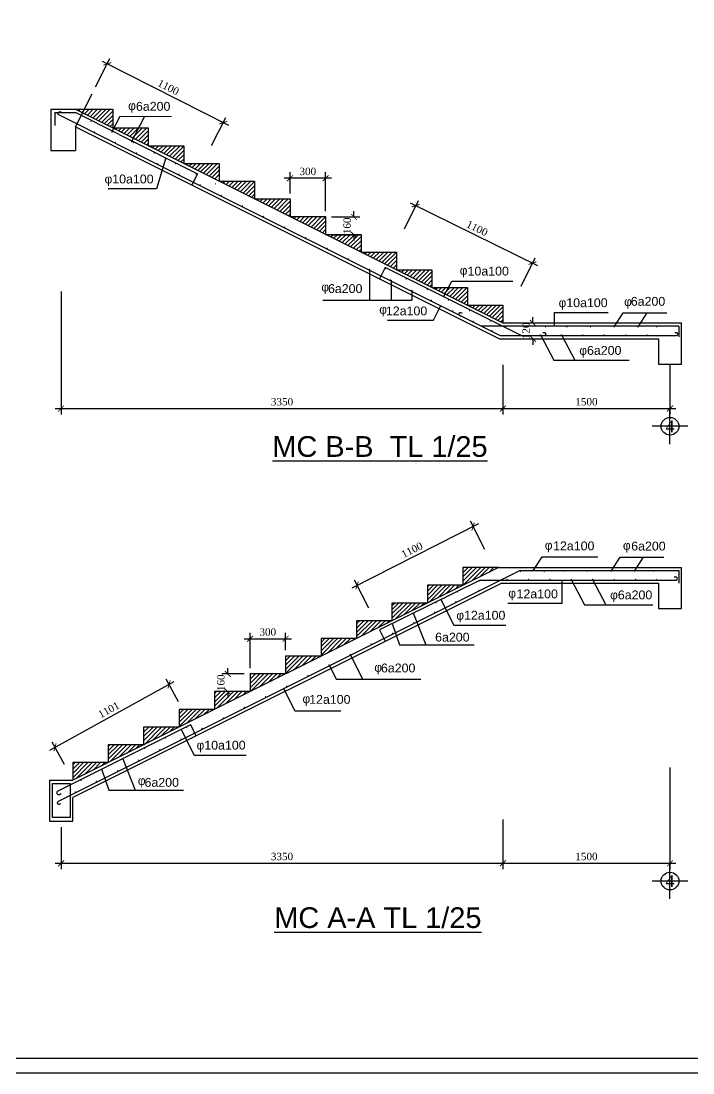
# Model space of a CAD drawing. Extents: x 394 to 4072, y -2056 to 755.
# Drawn here: x 3558.2 to 3785.5, y 160.5 to 516.5 of the extents above; entities that cross this region are included whole.
import ezdxf
from ezdxf.enums import TextEntityAlignment as Align

# ---------------------------------------------------------------- set-up
doc = ezdxf.new("R2010")
doc.units = 0
doc.header["$MEASUREMENT"] = 0
doc.layers.get('0').update_dxf_attribs({"linetype": 'CONTINUOUS'})
doc.layers.get('DEFPOINTS').update_dxf_attribs({"linetype": 'CONTINUOUS'})
for name, color, linetype in [('BAODAM', 3, 'CONTINUOUS'), ('cot', 8, 'CONTINUOUS'), ('DAI', 3, 'CONTINUOUS'), ('DIM', 1, 'CONTINUOUS'), ('HATCH', 5, 'CONTINUOUS'), ('MOTAAR', 1, 'CONTINUOUS'), ('TEXT', 7, 'CONTINUOUS'), ('THEP', 6, 'CONTINUOUS'), ('TUONG', 7, 'CONTINUOUS')]:
    doc.layers.add(name, color=color, linetype=linetype)
doc.styles.add('T2', font='')
doc.styles.add('VNI-TIMES', font='')
doc.styles.get('T2').set_extended_font_data('VNI-Times')
doc.styles.get('VNI-TIMES').set_extended_font_data('VNI-Times')
doc.dimstyles.new('TL20', dxfattribs={"dimtxt": 2.5, "dimasz": 2, "dimexe": 2, "dimexo": 2, "dimgap": 1, "dimtad": 1, "dimdec": 0, "dimlfac": 20, "dimzin": 0, "dimdsep": 46, "dimtxsty": 'T2', "dimblk": 'ARCHTICK', "dimcen": 2.5, "dimdle": 2, "dimclrd": 1, "dimclre": 1, "dimclrt": 2, "dimadec": 0, "dimazin": 0, "dimtfac": 1, "dimtdec": 0, "dimtix": 1, "dimtofl": 0, "dimtmove": 0, "dimatfit": 0, "dimldrblk": 'ARCHTICK', "dimfxl": 1, "dimtolj": 1, "dimtzin": 0, "dimlwd": -1, "dimlwe": -1, "dimarcsym": 0})
doc.dimstyles.new('TL25', dxfattribs={"dimtxt": 2.5, "dimasz": 2, "dimexe": 2, "dimexo": 2, "dimgap": 1, "dimtad": 1, "dimdec": 0, "dimlfac": 25, "dimzin": 0, "dimdsep": 46, "dimtxsty": 'T2', "dimblk": 'ARCHTICK', "dimcen": 2.5, "dimdle": 2, "dimclrd": 1, "dimclre": 1, "dimclrt": 2, "dimadec": 0, "dimazin": 0, "dimtfac": 1, "dimtdec": 0, "dimtix": 1, "dimtofl": 0, "dimtmove": 0, "dimatfit": 0, "dimldrblk": 'ARCHTICK', "dimfxl": 1, "dimtolj": 1, "dimtzin": 0, "dimlwd": -1, "dimlwe": -1, "dimarcsym": 0})
pattern_1 = [(45, (2642.0358, 169.6025), (-0.7184205, 0.7184205), [])]

# ---------------------------------------------------------------- blocks, each defined once
blk = doc.blocks.new('_ARCHTICK')
at = {"color": 0, "linetype": 'ByBlock', "const_width": 0.15}
blk.add_lwpolyline([(-0.5, -0.5), (0.5, 0.5)], dxfattribs=at)
blk = doc.blocks.new('*D118')
at = {"layer": 'DEFPOINTS', "color": 0, "transparency": 16777216}
for p in [(3721.24, 414.33), (3731.38, 414.33), (3720.1, 408.98)]:
    blk.add_point(p, dxfattribs=at)
at = {"layer": 'TUONG', "color": 1, "transparency": 16777216}
for p, q in [((3723.24, 414.33), (3733.38, 414.33)), ((3731.38, 414.33), (3731.38, 416.33)), ((3722.1, 408.98), (3733.38, 408.98)), ((3731.38, 408.98), (3731.38, 406.98))]:
    blk.add_line(p, q, dxfattribs=at)
at = {"layer": 'TUONG', "color": 1, "transparency": 16777216, "xscale": 2, "yscale": 2, "zscale": 2}
for p, rotation in [((3731.38, 414.33), 270), ((3731.38, 408.98), 90)]:
    blk.add_blockref('_ARCHTICK', p, dxfattribs=dict(at, rotation=rotation))
at = {"layer": 'TUONG', "color": 2, "transparency": 16777216, "insert": (3729.1, 411.66), "char_height": 2.5, "attachment_point": 5, "rotation": 90, "style": 'T2'}
blk.add_mtext('\\A1;120', dxfattribs=at)
blk = doc.blocks.new('*D119')
at = {"layer": 'DEFPOINTS', "color": 0, "transparency": 16777216}
for p in [(3649.24, 463.32), (3649.24, 456.2), (3661.24, 450.2)]:
    blk.add_point(p, dxfattribs=at)
at = {"layer": 'TUONG', "color": 1, "transparency": 16777216}
for p, q in [((3663.24, 463.32), (3647.24, 463.32)), ((3649.24, 458.2), (3649.24, 465.32)), ((3661.24, 452.2), (3661.24, 465.32))]:
    blk.add_line(p, q, dxfattribs=at)
at = {"layer": 'TUONG', "color": 1, "transparency": 16777216, "xscale": 2, "yscale": 2, "zscale": 2, "rotation": 180}
blk.add_blockref('_ARCHTICK', (3649.24, 463.32), dxfattribs=at)
at = {"layer": 'TUONG', "color": 1, "transparency": 16777216, "xscale": 2, "yscale": 2, "zscale": 2}
blk.add_blockref('_ARCHTICK', (3661.24, 463.32), dxfattribs=at)
at = {"layer": 'TUONG', "color": 2, "transparency": 16777216, "insert": (3655.24, 465.6), "char_height": 2.5, "attachment_point": 5, "style": 'T2'}
blk.add_mtext('\\A1;300', dxfattribs=at)
blk = doc.blocks.new('*D120')
at = {"layer": 'DEFPOINTS', "color": 0, "transparency": 16777216}
for p in [(3661.24, 450.2), (3670.85, 450.2), (3661.24, 444.2)]:
    blk.add_point(p, dxfattribs=at)
at = {"layer": 'TUONG', "color": 1, "transparency": 16777216}
for p, q in [((3670.85, 450.2), (3670.85, 452.2)), ((3663.24, 450.2), (3672.85, 450.2)), ((3663.24, 444.2), (3672.85, 444.2)), ((3670.85, 444.2), (3670.85, 442.2))]:
    blk.add_line(p, q, dxfattribs=at)
at = {"layer": 'TUONG', "color": 1, "transparency": 16777216, "xscale": 2, "yscale": 2, "zscale": 2}
for p, rotation in [((3670.85, 450.2), 270), ((3670.85, 444.2), 90)]:
    blk.add_blockref('_ARCHTICK', p, dxfattribs=dict(at, rotation=rotation))
at = {"layer": 'TUONG', "color": 2, "transparency": 16777216, "insert": (3668.56, 447.2), "char_height": 2.5, "attachment_point": 5, "rotation": 90, "style": 'T2'}
blk.add_mtext('\\A1;160', dxfattribs=at)
blk = doc.blocks.new('*D121')
at = {"layer": 'DEFPOINTS', "color": 0, "transparency": 16777216}
for p in [(3628.14, 295.55), (3635.7, 295.55), (3635.7, 289.55)]:
    blk.add_point(p, dxfattribs=at)
at = {"layer": 'TUONG', "color": 1, "transparency": 16777216}
for p, q in [((3633.7, 295.55), (3626.14, 295.55)), ((3628.14, 295.55), (3628.14, 297.55)), ((3633.7, 289.55), (3626.14, 289.55)), ((3628.14, 289.55), (3628.14, 287.55))]:
    blk.add_line(p, q, dxfattribs=at)
at = {"layer": 'TUONG', "color": 1, "transparency": 16777216, "xscale": 2, "yscale": 2, "zscale": 2}
for p, rotation in [((3628.14, 295.55), 270), ((3628.14, 289.55), 90)]:
    blk.add_blockref('_ARCHTICK', p, dxfattribs=dict(at, rotation=rotation))
at = {"layer": 'TUONG', "color": 2, "transparency": 16777216, "insert": (3625.85, 292.55), "char_height": 2.5, "attachment_point": 5, "rotation": 90, "style": 'T2'}
blk.add_mtext('\\A1;160', dxfattribs=at)
blk = doc.blocks.new('*D122')
at = {"layer": 'DEFPOINTS', "color": 0, "transparency": 16777216}
for p in [(3647.7, 307.45), (3647.7, 301.55), (3635.7, 295.55)]:
    blk.add_point(p, dxfattribs=at)
at = {"layer": 'TUONG', "color": 1, "transparency": 16777216}
for p, q in [((3633.7, 307.45), (3649.7, 307.45)), ((3635.7, 297.55), (3635.7, 309.45)), ((3647.7, 303.55), (3647.7, 309.45))]:
    blk.add_line(p, q, dxfattribs=at)
at = {"layer": 'TUONG', "color": 1, "transparency": 16777216, "xscale": 2, "yscale": 2, "zscale": 2, "rotation": 180}
blk.add_blockref('_ARCHTICK', (3635.7, 307.45), dxfattribs=at)
at = {"layer": 'TUONG', "color": 1, "transparency": 16777216, "xscale": 2, "yscale": 2, "zscale": 2}
blk.add_blockref('_ARCHTICK', (3647.7, 307.45), dxfattribs=at)
at = {"layer": 'TUONG', "color": 2, "transparency": 16777216, "insert": (3641.7, 309.73), "char_height": 2.5, "attachment_point": 5, "style": 'T2'}
blk.add_mtext('\\A1;300', dxfattribs=at)
blk = doc.blocks.new('*D123')
at = {"layer": 'DEFPOINTS', "color": 0, "transparency": 16777216}
for p in [(3777.77, 265.83), (3721.24, 246.73), (3777.77, 231.45)]:
    blk.add_point(p, dxfattribs=at)
at = {"layer": 'TUONG', "color": 1, "transparency": 16777216}
for p, q in [((3777.77, 263.83), (3777.77, 229.45)), ((3721.24, 244.73), (3721.24, 229.45)), ((3719.24, 231.45), (3779.77, 231.45))]:
    blk.add_line(p, q, dxfattribs=at)
at = {"layer": 'TUONG', "color": 1, "transparency": 16777216, "xscale": 2, "yscale": 2, "zscale": 2, "rotation": 180}
blk.add_blockref('_ARCHTICK', (3721.24, 231.45), dxfattribs=at)
at = {"layer": 'TUONG', "color": 1, "transparency": 16777216, "xscale": 2, "yscale": 2, "zscale": 2}
blk.add_blockref('_ARCHTICK', (3777.77, 231.45), dxfattribs=at)
at = {"layer": 'TUONG', "color": 2, "transparency": 16777216, "insert": (3749.5, 233.75), "char_height": 2.5, "attachment_point": 5, "style": 'T2'}
blk.add_mtext('\\A1;1500', dxfattribs=at)
blk = doc.blocks.new('*D124')
at = {"layer": 'DEFPOINTS', "color": 0, "transparency": 16777216}
for p in [(3571.77, 245.69), (3721.24, 248.23), (3721.24, 231.45)]:
    blk.add_point(p, dxfattribs=at)
at = {"layer": 'TUONG', "color": 1, "transparency": 16777216}
for p, q in [((3721.24, 246.23), (3721.24, 229.45)), ((3571.77, 243.69), (3571.77, 229.45)), ((3569.77, 231.45), (3723.24, 231.45))]:
    blk.add_line(p, q, dxfattribs=at)
at = {"layer": 'TUONG', "color": 1, "transparency": 16777216, "xscale": 2, "yscale": 2, "zscale": 2, "rotation": 180}
blk.add_blockref('_ARCHTICK', (3571.77, 231.45), dxfattribs=at)
at = {"layer": 'TUONG', "color": 1, "transparency": 16777216, "xscale": 2, "yscale": 2, "zscale": 2}
blk.add_blockref('_ARCHTICK', (3721.24, 231.45), dxfattribs=at)
at = {"layer": 'TUONG', "color": 2, "transparency": 16777216, "insert": (3646.5, 233.75), "char_height": 2.5, "attachment_point": 5, "style": 'T2'}
blk.add_mtext('\\A1;3350', dxfattribs=at)
blk = doc.blocks.new('*D136')
at = {"layer": 'DEFPOINTS', "color": 0, "transparency": 16777216}
for p in [(3571.77, 427.01), (3721.24, 402.14), (3721.24, 385.36)]:
    blk.add_point(p, dxfattribs=at)
at = {"layer": 'TUONG', "color": 1, "transparency": 16777216}
for p, q in [((3571.77, 425.01), (3571.77, 383.36)), ((3721.24, 400.14), (3721.24, 383.36)), ((3569.77, 385.36), (3723.24, 385.36))]:
    blk.add_line(p, q, dxfattribs=at)
at = {"layer": 'TUONG', "color": 1, "transparency": 16777216, "xscale": 2, "yscale": 2, "zscale": 2, "rotation": 180}
blk.add_blockref('_ARCHTICK', (3571.77, 385.36), dxfattribs=at)
at = {"layer": 'TUONG', "color": 1, "transparency": 16777216, "xscale": 2, "yscale": 2, "zscale": 2}
blk.add_blockref('_ARCHTICK', (3721.24, 385.36), dxfattribs=at)
at = {"layer": 'TUONG', "color": 2, "transparency": 16777216, "insert": (3646.5, 387.66), "char_height": 2.5, "attachment_point": 5, "style": 'T2'}
blk.add_mtext('\\A1;3350', dxfattribs=at)
blk = doc.blocks.new('*D137')
at = {"layer": 'DEFPOINTS', "color": 0, "transparency": 16777216}
for p in [(3721.24, 400.64), (3777.77, 402.17), (3777.77, 385.36)]:
    blk.add_point(p, dxfattribs=at)
at = {"layer": 'TUONG', "color": 1, "transparency": 16777216}
for p, q in [((3777.77, 400.17), (3777.77, 383.36)), ((3721.24, 398.64), (3721.24, 383.36)), ((3719.24, 385.36), (3779.77, 385.36))]:
    blk.add_line(p, q, dxfattribs=at)
at = {"layer": 'TUONG', "color": 1, "transparency": 16777216, "xscale": 2, "yscale": 2, "zscale": 2, "rotation": 180}
blk.add_blockref('_ARCHTICK', (3721.24, 385.36), dxfattribs=at)
at = {"layer": 'TUONG', "color": 1, "transparency": 16777216, "xscale": 2, "yscale": 2, "zscale": 2}
blk.add_blockref('_ARCHTICK', (3777.77, 385.36), dxfattribs=at)
at = {"layer": 'TUONG', "color": 2, "transparency": 16777216, "insert": (3749.5, 387.66), "char_height": 2.5, "attachment_point": 5, "style": 'T2'}
blk.add_mtext('\\A1;1500', dxfattribs=at)
blk = doc.blocks.new('*D173')
at = {"layer": 'DEFPOINTS', "color": 0, "transparency": 16777216}
for p in [(3582.56, 492.47), (3626.64, 482.13), (3621.8, 472.58)]:
    blk.add_point(p, dxfattribs=at)
at = {"layer": 'TUONG', "color": 1, "transparency": 16777216}
for p, q in [((3583.46, 494.26), (3588.3, 503.81)), ((3585.61, 502.93), (3628.43, 481.22)), ((3622.7, 474.36), (3627.55, 483.91))]:
    blk.add_line(p, q, dxfattribs=at)
at = {"layer": 'TUONG', "color": 1, "transparency": 16777216, "xscale": 2, "yscale": 2, "zscale": 2}
for p, rotation in [((3587.4, 502.02), 153.1159160883636), ((3626.64, 482.13), 333.1159160883636)]:
    blk.add_blockref('_ARCHTICK', p, dxfattribs=dict(at, rotation=rotation))
at = {"layer": 'TUONG', "color": 2, "transparency": 16777216, "insert": (3608.05, 494.11), "char_height": 2.5, "attachment_point": 5, "rotation": 333.1159, "style": 'T2'}
blk.add_mtext('\\A1;1100', dxfattribs=at)
blk = doc.blocks.new('*D174')
at = {"layer": 'DEFPOINTS', "color": 0, "transparency": 16777216}
for p in [(3691.76, 454.04), (3687.02, 444.43), (3726.49, 424.98)]:
    blk.add_point(p, dxfattribs=at)
at = {"layer": 'TUONG', "color": 1, "transparency": 16777216}
for p, q in [((3687.91, 446.23), (3692.64, 455.83)), ((3733.02, 433.7), (3689.97, 454.92)), ((3727.37, 426.77), (3732.11, 436.38))]:
    blk.add_line(p, q, dxfattribs=at)
at = {"layer": 'TUONG', "color": 1, "transparency": 16777216, "xscale": 2, "yscale": 2, "zscale": 2}
for p, rotation in [((3691.76, 454.04), 153.7539815574816), ((3731.22, 434.58), 333.7539815574816)]:
    blk.add_blockref('_ARCHTICK', p, dxfattribs=dict(at, rotation=rotation))
at = {"layer": 'TUONG', "color": 2, "transparency": 16777216, "insert": (3712.5, 446.35), "char_height": 2.5, "attachment_point": 5, "rotation": 333.754, "style": 'T2'}
blk.add_mtext('\\A1;1100', dxfattribs=at)
blk = doc.blocks.new('*D175')
at = {"layer": 'DEFPOINTS', "color": 0, "transparency": 16777216}
for p in [(3608.29, 292), (3612.49, 284.38), (3573.91, 263.13)]:
    blk.add_point(p, dxfattribs=at)
at = {"layer": 'TUONG', "color": 1, "transparency": 16777216}
for p, q in [((3567.96, 269.78), (3610.04, 292.96)), ((3611.52, 286.13), (3607.33, 293.75)), ((3572.94, 264.88), (3568.75, 272.5))]:
    blk.add_line(p, q, dxfattribs=at)
at = {"layer": 'TUONG', "color": 1, "transparency": 16777216, "xscale": 2, "yscale": 2, "zscale": 2}
for p, rotation in [((3608.29, 292), 28.84858064501836), ((3569.71, 270.75), 208.8485806450183)]:
    blk.add_blockref('_ARCHTICK', p, dxfattribs=dict(at, rotation=rotation))
at = {"layer": 'TUONG', "color": 2, "transparency": 16777216, "insert": (3587.9, 283.37), "char_height": 2.5, "attachment_point": 5, "rotation": 28.8486, "style": 'T2'}
blk.add_mtext('\\A1;1101', dxfattribs=at)
blk = doc.blocks.new('*D176')
at = {"layer": 'DEFPOINTS', "color": 0, "transparency": 16777216}
for p in [(3715.99, 335.88), (3671.9, 325.53), (3676.75, 315.98)]:
    blk.add_point(p, dxfattribs=at)
at = {"layer": 'TUONG', "color": 1, "transparency": 16777216}
for p, q in [((3712.93, 346.33), (3670.12, 324.63)), ((3715.09, 337.66), (3710.24, 347.21)), ((3675.84, 317.76), (3671, 327.32))]:
    blk.add_line(p, q, dxfattribs=at)
at = {"layer": 'TUONG', "color": 1, "transparency": 16777216, "xscale": 2, "yscale": 2, "zscale": 2}
for p, rotation in [((3711.15, 345.43), 26.88408391163519), ((3671.9, 325.53), 206.8840839116351)]:
    blk.add_blockref('_ARCHTICK', p, dxfattribs=dict(at, rotation=rotation))
at = {"layer": 'TUONG', "color": 2, "transparency": 16777216, "insert": (3690.49, 337.51), "char_height": 2.5, "attachment_point": 5, "rotation": 26.8841, "style": 'T2'}
blk.add_mtext('\\A1;1100', dxfattribs=at)
blk = doc.blocks.new('truc2')
at = {"layer": 'MOTAAR'}
for p, q in [((0, -15), (0, 0)), ((7.5, -7.5), (-7.5, -7.5))]:
    blk.add_line(p, q, dxfattribs=at)
blk.add_lwpolyline([(0, -3.5), (0, -1.84)], dxfattribs=at)
blk.add_circle((0, -7.5), 3.75, dxfattribs=at)
at = {"layer": 'TEXT', "style": 'T2'}
blk.add_attdef('1', text='', height=5, dxfattribs=at).set_placement((0, -7.5), align=Align.MIDDLE_CENTER)

msp = doc.modelspace()

# ---------------------------------------------------------------- hatches: boundary and pattern name
at = {"layer": 'HATCH', "linetype": 'Continuous'}
h = msp.add_hatch(dxfattribs=at)
h.set_pattern_fill('ANSI31', color=5, scale=0.32, style=0)
h.set_pattern_definition(pattern_1)
h.paths.add_polyline_path([(3601.237, 474.328), (3601.237, 480.325), (3589.243, 480.325)])
h.paths.add_polyline_path([(3576.603, 486.645), (3589.237, 480.328), (3589.237, 486.645)])
h = msp.add_hatch(dxfattribs=at)
h.set_pattern_fill('ANSI31', color=5, scale=0.32, style=0)
h.set_pattern_definition(pattern_1)
h.paths.add_polyline_path([(3721.237, 420.405), (3709.237, 420.405), (3709.237, 426.325), (3697.243, 426.325), (3721.237, 414.328)])
h.paths.add_polyline_path([(3697.237, 432.325), (3685.243, 432.325), (3697.237, 426.328)])
h.paths.add_polyline_path([(3685.237, 438.325), (3673.243, 438.325), (3685.237, 432.328)])
h.paths.add_polyline_path([(3673.237, 444.325), (3661.243, 444.325), (3673.237, 438.328)])
h.paths.add_polyline_path([(3661.237, 450.325), (3649.243, 450.325), (3661.237, 444.328)])
h.paths.add_polyline_path([(3649.237, 456.325), (3637.243, 456.325), (3649.237, 450.328)])
h.paths.add_polyline_path([(3637.237, 462.325), (3625.243, 462.325), (3637.237, 456.328)])
h.paths.add_polyline_path([(3625.237, 468.325), (3619.397, 468.325), (3618.11, 465.892), (3624.669, 462.612), (3625.237, 463.675)])
h.paths.add_polyline_path([(3619.397, 468.325), (3613.243, 468.325), (3618.11, 465.892)])
h.paths.add_polyline_path([(3613.237, 474.325), (3601.243, 474.325), (3613.237, 468.328)])
h = msp.add_hatch(dxfattribs=at)
h.set_pattern_fill('ANSI31', color=5, scale=0.32, style=0)
h.set_pattern_definition([(45, (3120.1261, -1513.5756), (-0.7184205, 0.7184205), [])])
h.paths.add_polyline_path([(3623.703, 289.55), (3623.703, 283.55), (3635.703, 289.55)])
h.paths.add_polyline_path([(3635.703, 295.55), (3635.703, 289.55), (3647.703, 295.55)])
h.paths.add_polyline_path([(3659.703, 301.55), (3647.703, 301.55), (3647.703, 295.55)])
h.paths.add_polyline_path([(3671.703, 307.55), (3659.703, 307.55), (3659.703, 301.55)])
h.paths.add_polyline_path([(3671.703, 307.55), (3683.703, 313.55), (3671.703, 313.55)])
h.paths.add_polyline_path([(3695.703, 319.55), (3683.703, 319.55), (3683.703, 313.55)])
h.paths.add_polyline_path([(3707.703, 325.55), (3695.703, 325.55), (3695.703, 319.55)])
h.paths.add_polyline_path([(3719.703, 331.55), (3707.703, 331.55), (3707.703, 325.55)])
h = msp.add_hatch(dxfattribs=at)
h.set_pattern_fill('ANSI31', color=5, scale=0.32, style=0)
h.set_pattern_definition([(45, (2642.0358, 161.5616), (-0.7184205, 0.7184205), [])])
h.paths.add_polyline_path([(3621.55, 282.473), (3623.703, 283.55), (3621.012, 283.55), (3611.703, 283.55), (3611.703, 277.55)])
h.paths.add_polyline_path([(3599.703, 277.55), (3599.703, 271.55), (3611.703, 277.55)])
h.paths.add_polyline_path([(3599.703, 271.55), (3587.703, 271.55), (3587.703, 265.55)])
h.paths.add_polyline_path([(3587.703, 265.55), (3575.703, 265.55), (3575.703, 259.55)])

# ---------------------------------------------------------------- linework, layer by layer
at = {"layer": 'BAODAM', "color": 3, "linetype": 'Continuous'}
for p, q in [((3719.703, 331.55), (3575.703, 259.55)), ((3719.703, 331.55), (3781.703, 331.55)), ((3781.703, 317.691), (3781.703, 331.55)), ((3720.836, 326.318), (3575.703, 253.752)), ((3720.836, 326.318), (3773.83, 326.318)), ((3773.83, 326.318), (3773.83, 317.691)), ((3773.83, 317.691), (3781.703, 317.691)), ((3567.83, 259.55), (3567.83, 245.691)), ((3567.83, 259.55), (3575.703, 259.55)), ((3575.703, 245.691), (3575.703, 253.752)), ((3567.83, 245.691), (3575.703, 245.691))]:
    msp.add_line(p, q, dxfattribs=at)
for points in [[(3719.703, 331.55), (3707.703, 331.55), (3707.703, 325.55)], [(3707.703, 325.55), (3695.703, 325.55), (3695.703, 319.55)], [(3695.703, 319.55), (3683.703, 319.55), (3683.703, 313.55)], [(3683.703, 313.55), (3671.703, 313.55), (3671.703, 307.55)], [(3671.703, 307.55), (3659.703, 307.55), (3659.703, 301.55)], [(3659.703, 301.55), (3647.703, 301.55), (3647.703, 295.55)], [(3647.703, 295.55), (3635.703, 295.55), (3635.703, 289.55)], [(3635.703, 289.55), (3623.703, 289.55), (3623.703, 283.55)], [(3623.703, 283.55), (3611.703, 283.55), (3611.703, 277.55)], [(3611.703, 277.55), (3599.703, 277.55), (3599.703, 271.55)], [(3599.703, 271.55), (3587.703, 271.55), (3587.703, 265.55)], [(3587.703, 265.55), (3575.703, 265.55), (3575.703, 259.55)]]:
    msp.add_lwpolyline(points, dxfattribs=at)
at = {"layer": 'cot', "lineweight": -2, "ltscale": 10}
for p, q in [((3588.985, 478.947), (3591.804, 484.276)), ((3591.778, 484.227), (3609.13, 484.276)), ((3595.544, 475.681), (3600.141, 484.276)), ((3676.081, 432.475), (3676.081, 422.093)), ((3683.423, 428.864), (3683.423, 422.093)), ((3701.144, 423.14), (3703.963, 428.468)), ((3703.963, 428.468), (3724.627, 428.516)), ((3690.469, 425.35), (3690.469, 422.093)), ((3660.269, 422.093), (3690.469, 422.093)), ((3697.749, 415.314), (3700.121, 420.058)), ((3758.911, 413.046), (3761.982, 417.802)), ((3761.982, 417.802), (3776.722, 417.802)), ((3766.96, 412.97), (3770.031, 417.725)), ((3682.216, 415.314), (3697.749, 415.314)), ((3733.904, 410.308), (3738.435, 401.703)), ((3741.08, 410.307), (3745.61, 401.701)), ((3738.435, 401.703), (3763.971, 401.703)), ((3731.428, 330.412), (3734.499, 335.167)), ((3734.499, 335.167), (3753.409, 335.167)), ((3757.851, 330.351), (3760.922, 335.107)), ((3760.922, 335.107), (3775.662, 335.107)), ((3765.759, 330.275), (3768.83, 335.03)), ((3744.329, 327.56), (3748.86, 318.954)), ((3751.505, 327.558), (3756.035, 318.952)), ((3741.268, 319.404), (3741.268, 327.335)), ((3700.246, 320.74), (3704.651, 312.07)), ((3741.268, 319.404), (3722.895, 319.404)), ((3748.86, 318.954), (3772.016, 318.954)), ((3690.968, 315.931), (3695.194, 305.374)), ((3683.893, 312.273), (3686.289, 305.374)), ((3704.651, 312.07), (3722.279, 312.07)), ((3686.289, 305.374), (3711.502, 305.374)), ((3669.564, 302.25), (3673.789, 293.799)), ((3662.488, 298.591), (3664.884, 293.799)), ((3664.884, 293.799), (3693.449, 293.799)), ((3650.893, 283.06), (3647.134, 290.578)), ((3650.893, 283.06), (3666.426, 283.06)), ((3612.361, 276.77), (3616.767, 268.099)), ((3616.767, 268.099), (3634.394, 268.099)), ((3592.654, 266.779), (3596.88, 256.221)), ((3585.579, 263.12), (3587.975, 256.221)), ((3587.975, 256.221), (3613.188, 256.221))]:
    msp.add_line(p, q, dxfattribs=at)
for points in [[(3607.226, 470.193), (3604.03, 459.709), (3587.73, 459.709)], [(3738.673, 413.229), (3738.673, 417.839), (3756.887, 417.839)]]:
    msp.add_lwpolyline(points, dxfattribs=at)
at = {"layer": 'DAI', "color": 3, "linetype": 'Continuous', "lineweight": 0, "ltscale": 4}
for p, q in [((3621.012, 283.55), (3611.703, 283.55)), ((3611.703, 283.55), (3611.703, 277.55)), ((3611.703, 277.55), (3621.55, 282.473)), ((3623.703, 283.55), (3621.012, 283.55)), ((3621.55, 282.473), (3623.703, 283.55))]:
    msp.add_line(p, q, dxfattribs=at)
at = {"layer": 'TEXT', "ltscale": 10}
msp.add_lwpolyline([(3231.497, 160.501), (4072.497, 160.501), (4072.497, 754.501), (3231.497, 754.501)], close=True, dxfattribs=at)
at = {"layer": 'THEP'}
for p, q in [((3569.62, 485.505), (3569.62, 481.186)), ((3569.62, 485.505), (3576.603, 485.505)), ((3591.382, 478.115), (3617.921, 464.846)), ((3590.504, 474.976), (3720.293, 410.082)), ((3617.921, 464.846), (3616.035, 461.075)), ((3681.378, 433.117), (3679.469, 429.3)), ((3727.448, 410.082), (3681.378, 433.117)), ((3780.753, 413.262), (3780.753, 409.603)), ((3720.293, 410.082), (3779.614, 410.082)), ((3727.048, 330.535), (3622.859, 278.441)), ((3727.048, 330.535), (3780.799, 330.535)), ((3780.799, 330.535), (3780.799, 326.318)), ((3713.492, 327.335), (3773.83, 327.335)), ((3615.513, 278.346), (3574.282, 257.73)), ((3615.495, 278.382), (3617.371, 274.631)), ((3622.859, 278.441), (3621.052, 277.537))]:
    msp.add_line(p, q, dxfattribs=at)
at = {"layer": 'THEP', "ltscale": 10}
msp.add_lwpolyline([(3236.497, 165.501), (4067.497, 165.501), (4067.497, 749.501), (3236.497, 749.501)], close=True, dxfattribs=at)
at = {"layer": 'THEP'}
for points in [[(3590.504, 474.976), (3570.997, 484.73, -1), (3571.534, 485.805), (3572.316, 485.414)], [(3707.523, 417.486), (3706.963, 417.766, 1), (3706.555, 416.951), (3707.106, 416.675)], [(3734.746, 410.082), (3735.372, 410.082, 1), (3735.372, 410.994), (3734.756, 410.994)], [(3774.526, 410.082), (3779.984, 410.082, 1), (3779.984, 410.994), (3779.368, 410.994)], [(3773.83, 327.335), (3779.836, 327.335, 1), (3779.836, 328.247), (3779.22, 328.247)], [(3621.052, 277.537), (3570.742, 252.382, 1), (3571.208, 251.449), (3571.624, 251.657)], [(3574.282, 257.73), (3570.635, 255.906, 1), (3571.195, 254.785), (3571.819, 255.097)]]:
    msp.add_lwpolyline(points, format="xyb", dxfattribs=at)
for points in [[(3591.382, 478.115), (3576.603, 485.505)], [(3725.249, 413.262), (3713.933, 413.262)], [(3780.753, 413.262), (3725.249, 413.262)], [(3713.492, 327.335), (3679.494, 310.459)], [(3679.494, 310.459), (3681.404, 306.64)]]:
    msp.add_lwpolyline(points, dxfattribs=at)
at = {"layer": 'THEP', "const_width": 0.2}
for points in [[(3581.729, 482.525, 1), (3581.929, 482.525, 1)], [(3582.937, 479.016, 1), (3583.137, 479.016, 1)], [(3588.885, 478.947, 1), (3589.085, 478.947, 1)], [(3590.093, 475.438, 1), (3590.293, 475.438, 1)], [(3596.04, 475.37, 1), (3596.24, 475.37, 1)], [(3597.248, 471.86, 1), (3597.448, 471.86, 1)], [(3603.196, 471.792, 1), (3603.396, 471.792, 1)], [(3604.404, 468.282, 1), (3604.604, 468.282, 1)], [(3610.351, 468.214, 1), (3610.551, 468.214, 1)], [(3611.559, 464.705, 1), (3611.759, 464.705, 1)], [(3617.366, 464.675, 1), (3617.566, 464.675, 1)], [(3618.714, 461.127, 1), (3618.914, 461.127, 1)], [(3623.925, 461.409, 1), (3624.125, 461.409, 1)], [(3625.87, 457.549, 1), (3626.07, 457.549, 1)], [(3633.025, 453.972, 1), (3633.225, 453.972, 1)], [(3640.181, 450.394, 1), (3640.381, 450.394, 1)], [(3647.336, 446.816, 1), (3647.536, 446.816, 1)], [(3654.491, 443.238, 1), (3654.691, 443.238, 1)], [(3661.647, 439.661, 1), (3661.847, 439.661, 1)], [(3668.802, 436.083, 1), (3669.002, 436.083, 1)], [(3675.958, 432.505, 1), (3676.158, 432.505, 1)], [(3681.374, 432.704, 1), (3681.574, 432.704, 1)], [(3683.113, 428.928, 1), (3683.313, 428.928, 1)], [(3688.384, 429.198, 1), (3688.584, 429.198, 1)], [(3690.269, 425.35, 1), (3690.469, 425.35, 1)], [(3695.539, 425.62, 1), (3695.739, 425.62, 1)], [(3697.003, 422.009, 1), (3697.203, 422.009, 1)], [(3702.695, 422.042, 1), (3702.895, 422.042, 1)], [(3704.159, 418.431, 1), (3704.359, 418.431, 1)], [(3709.85, 418.465, 1), (3710.05, 418.465, 1)], [(3711.058, 414.955, 1), (3711.258, 414.955, 1)], [(3716.865, 414.925, 1), (3717.065, 414.925, 1)], [(3728.251, 412.986, 1), (3728.451, 412.986, 1)], [(3735.526, 412.986, 1), (3735.726, 412.986, 1)], [(3742.802, 412.986, 1), (3743.002, 412.986, 1)], [(3750.802, 412.986, 1), (3751.002, 412.986, 1)], [(3758.802, 412.986, 1), (3759.002, 412.986, 1)], [(3766.802, 412.986, 1), (3767.002, 412.986, 1)], [(3773.2, 412.986, 1), (3773.4, 412.986, 1)], [(3717.437, 411.722, 1), (3717.637, 411.722, 1)], [(3733.704, 410.308, 1), (3733.904, 410.308, 1)], [(3740.88, 410.307, 1), (3741.08, 410.307, 1)], [(3748.155, 410.303, 1), (3748.355, 410.303, 1)], [(3755.43, 410.303, 1), (3755.63, 410.303, 1)], [(3762.705, 410.3, 1), (3762.905, 410.3, 1)], [(3769.881, 410.298, 1), (3770.081, 410.298, 1)], [(3722.504, 327.565, 1), (3722.704, 327.565, 1)], [(3727.075, 330.173, 1), (3727.275, 330.173, 1)], [(3729.779, 327.565, 1), (3729.979, 327.565, 1)], [(3735.075, 330.173, 1), (3735.275, 330.173, 1)], [(3737.054, 327.561, 1), (3737.254, 327.561, 1)], [(3741.651, 330.351, 1), (3741.851, 330.351, 1)], [(3744.229, 327.56, 1), (3744.429, 327.56, 1)], [(3749.651, 330.351, 1), (3749.851, 330.351, 1)], [(3751.505, 327.556, 1), (3751.705, 327.556, 1)], [(3757.651, 330.351, 1), (3757.851, 330.351, 1)], [(3758.78, 327.556, 1), (3758.98, 327.556, 1)], [(3765.651, 330.351, 1), (3765.851, 330.351, 1)], [(3766.055, 327.553, 1), (3766.255, 327.553, 1)], [(3772.05, 330.351, 1), (3772.25, 330.351, 1)], [(3773.23, 327.551, 1), (3773.43, 327.551, 1)], [(3713.051, 323.889, 1), (3713.251, 323.889, 1)], [(3713.24, 327.028, 1), (3713.44, 327.028, 1)], [(3705.781, 323.305, 1), (3705.981, 323.305, 1)], [(3698.548, 319.65, 1), (3698.748, 319.65, 1)], [(3705.221, 320.057, 1), (3705.421, 320.057, 1)], [(3691.089, 315.927, 1), (3691.289, 315.927, 1)], [(3698.065, 316.48, 1), (3698.265, 316.48, 1)], [(3683.857, 312.273, 1), (3684.057, 312.273, 1)], [(3690.91, 312.902, 1), (3691.11, 312.902, 1)], [(3683.755, 309.324, 1), (3683.955, 309.324, 1)], [(3676.599, 305.746, 1), (3676.799, 305.746, 1)], [(3669.444, 302.169, 1), (3669.644, 302.169, 1)], [(3662.288, 298.591, 1), (3662.488, 298.591, 1)], [(3655.133, 295.013, 1), (3655.333, 295.013, 1)], [(3647.977, 291.436, 1), (3648.177, 291.436, 1)], [(3640.822, 287.858, 1), (3641.022, 287.858, 1)], [(3633.667, 284.28, 1), (3633.867, 284.28, 1)], [(3626.511, 280.702, 1), (3626.711, 280.702, 1)], [(3614.164, 277.431, 1), (3614.364, 277.431, 1)], [(3619.356, 277.125, 1), (3619.556, 277.125, 1)], [(3607.009, 273.853, 1), (3607.209, 273.853, 1)], [(3612.2, 273.547, 1), (3612.4, 273.547, 1)], [(3599.943, 270.32, 1), (3600.143, 270.32, 1)], [(3605.045, 269.969, 1), (3605.245, 269.969, 1)], [(3592.609, 266.653, 1), (3592.809, 266.653, 1)], [(3597.889, 266.392, 1), (3598.089, 266.392, 1)], [(3585.543, 263.12, 1), (3585.743, 263.12, 1)], [(3590.734, 262.814, 1), (3590.934, 262.814, 1)], [(3578.387, 259.542, 1), (3578.587, 259.542, 1)], [(3583.579, 259.236, 1), (3583.779, 259.236, 1)], [(3576.423, 255.658, 1), (3576.623, 255.658, 1)]]:
    msp.add_lwpolyline(points, format="xyb", close=True, dxfattribs=at)
at = {"layer": 'THEP'}
msp.add_lwpolyline([(3568.849, 258.47), (3574.859, 258.47), (3574.859, 246.924), (3568.849, 246.924)], close=True, dxfattribs=at)
at = {"layer": 'TUONG'}
for p, q in [((3576.603, 480.733), (3582.25, 491.87)), ((3568.294, 486.645), (3576.603, 486.645)), ((3568.294, 486.645), (3568.294, 472.671)), ((3576.603, 486.645), (3721.237, 414.328)), ((3576.603, 480.733), (3720.104, 408.982)), ((3576.603, 480.733), (3576.603, 472.671)), ((3568.294, 472.671), (3576.603, 472.671)), ((3721.237, 414.328), (3781.703, 414.328)), ((3781.703, 400.354), (3781.703, 414.328)), ((3720.104, 408.982), (3773.83, 408.982)), ((3773.83, 408.982), (3773.83, 400.354)), ((3773.83, 400.354), (3781.703, 400.354))]:
    msp.add_line(p, q, dxfattribs=at)
for points in [[(3576.603, 486.645), (3589.237, 486.645), (3589.237, 480.325)], [(3589.237, 480.325), (3601.237, 480.325), (3601.237, 474.325)], [(3601.237, 474.325), (3613.237, 474.325), (3613.237, 468.325)], [(3613.237, 468.325), (3625.237, 468.325), (3625.237, 462.325)], [(3625.237, 462.325), (3637.237, 462.325), (3637.237, 456.325)], [(3637.237, 456.325), (3649.237, 456.325), (3649.237, 450.325)], [(3649.237, 450.325), (3661.237, 450.325), (3661.237, 444.325)], [(3661.237, 444.325), (3673.237, 444.325), (3673.237, 438.325)], [(3673.237, 438.325), (3685.237, 438.325), (3685.237, 432.325)], [(3685.237, 432.325), (3697.237, 432.325), (3697.237, 426.325)], [(3697.237, 426.325), (3709.237, 426.325), (3709.237, 420.405)], [(3709.237, 420.405), (3721.237, 420.405), (3721.237, 414.325)]]:
    msp.add_lwpolyline(points, dxfattribs=at)

# ---------------------------------------------------------------- block references
at = {"layer": 'DIM', "ltscale": 10, "xscale": 0.8000000000000002, "yscale": 0.8000000000000002, "zscale": 0.8000000000000002}
for p in [(3777.767, 385.359), (3777.767, 231.447)]:
    msp.add_blockref('truc2', p, dxfattribs=at).add_auto_attribs({'1': '4'})

# ---------------------------------------------------------------- texts
at = {"layer": 'TEXT', "color": 7, "linetype": 'Continuous', "attachment_point": 1, "style": 'VNI-TIMES'}
for s, insert, char_height, width in [('\\fSymbol|b0|i0|c2|p18;f', (3594.453, 489.402), 3, 3.66108), ('\\fVNI-Helve|b0|i0|c0|p2;6a200', (3597.097, 489.143), 3, 7.41258), ('{\\fSymbol|b0|i0|c2|p18;f\\fVNI-Helve|b0|i0|c0|p2;10a100}', (3586.473, 464.552), 3, 24.83065), ('\\fSymbol|b0|i0|c2|p18;f', (3706.638, 433.643), 3, 3.66108), ('{\\fVNI-Helve|b0|i0|c0|p2;10a100}', (3709.282, 433.384), 3, 16.6), ('\\fSymbol|b0|i0|c2|p18;f', (3659.798, 428.004), 3, 3.66108), ('\\fVNI-Helve|b0|i0|c0|p2;6a200', (3662.058, 427.461), 3, 7.41258), ('{\\fSymbol|b0|i0|c2|p18;f\\fVNI-Helve|b0|i0|c0|p2;10a100}', (3740.087, 422.681), 3, 24.83065), ('\\fSymbol|b0|i0|c2|p18;f', (3762.247, 423.053), 3, 3.66108), ('\\fVNI-Helve|b0|i0|c0|p2;6a200', (3764.507, 423.144), 3, 7.41258), ('\\fSymbol|b0|i0|c2|p18;f', (3679.404, 420.437), 3, 3.66108), ('\\fVNI-Helve|b0|i0|c0|p2;12a100', (3681.664, 419.895), 3, 7.41258), ('{\\fSymbol|b0|i0|c2|p18;f\\fVNI-Helve|b0|i0|c0|p2;6a200}', (3747.094, 406.545), 3, 24.83065), ('{\\fVNI-Helve|b0|i0|c0|p2;\\LMC B-B  TL 1/25}', (3643.241, 376.019), 7, 166.0679), ('\\fSymbol|b0|i0|c2|p18;f', (3735.417, 340.606), 3, 3.66108), ('{\\fVNI-Helve|b0|i0|c0|p2;12a100}', (3738.222, 340.38), 3, 16.01739), ('\\fSymbol|b0|i0|c2|p18;f', (3761.841, 340.545), 3, 3.66108), ('\\fVNI-Helve|b0|i0|c0|p2;6a200', (3764.646, 340.319), 3, 7.41258), ('\\fVNI-Helve|b0|i0|c0|p2;12a100', (3725.858, 324.14), 3, 7.41258), ('\\fSymbol|b0|i0|c2|p18;f', (3723.068, 324.366), 3, 3.66108), ('{\\fSymbol|b0|i0|c2|p18;f\\fVNI-Helve|b0|i0|c0|p2;6a200}', (3757.519, 323.797), 3, 24.83065), ('{\\fSymbol|b0|i0|c2|p18;f\\fVNI-Helve|b0|i0|c0|p2;12a100}', (3705.5, 316.913), 3, 24.83065), ('\\fVNI-Helve|b0|i0|c0|p2;6a200', (3698.314, 309.501), 3, 7.41258), ('\\fVNI-Helve|b0|i0|c0|p2;6a200', (3679.985, 299.061), 3, 7.41258), ('\\fSymbol|b0|i0|c2|p18;f', (3677.726, 299.287), 3, 3.66108), ('\\fVNI-Helve|b0|i0|c0|p2;12a100', (3655.703, 288.43), 3, 7.41258), ('\\fSymbol|b0|i0|c2|p18;f', (3653.443, 288.656), 3, 3.66108), ('{\\fSymbol|b0|i0|c2|p18;f\\fVNI-Helve|b0|i0|c0|p2;10a100}', (3617.615, 272.942), 3, 24.83065), ('\\fSymbol|b0|i0|c2|p18;f', (3597.74, 260.938), 3, 3.66108), ('\\fVNI-Helve|b0|i0|c0|p2;6a200', (3600, 260.349), 3, 7.41258), ('{\\fVNI-Helve|b0|i0|c0|p2;\\LMC A-A TL 1/25}', (3643.892, 216.565), 7, 162.12061)]:
    msp.add_mtext(s, dxfattribs=dict(at, insert=insert, char_height=char_height, width=width))

# ---------------------------------------------------------------- dimensions: what is measured, and where the dimension line sits
at = {"layer": 'TUONG'}
for p1, p2, distance, picture, middle in [((3582.555, 492.473), (3621.8, 472.576), 10.71, '*D173', (3608.051, 494.11)), ((3726.487, 424.976), (3687.023, 444.434), -10.71, '*D174', (3712.5, 446.355)), ((3715.99, 335.877), (3676.746, 315.981), -10.71, '*D176', (3690.494, 337.515)), ((3573.91, 263.126), (3612.489, 284.378), 8.701, '*D175', (3587.901, 283.37))]:
    dim = msp.add_aligned_dim(p1=p1, p2=p2, distance=distance, dimstyle='TL25', dxfattribs=at)
    dim.commit()
    dim.dimension.update_dxf_attribs({"geometry": picture, "text_midpoint": middle})
for base, p1, p2, text, picture, middle in [((3649.237, 463.316), (3661.237, 450.197), (3649.237, 456.197), '300', '*D119', (3655.237, 465.595)), ((3721.237, 385.359), (3571.767, 427.015), (3721.237, 402.142), '3350', '*D136', (3646.502, 387.659)), ((3777.767, 385.359), (3721.237, 400.642), (3777.767, 402.171), '1500', '*D137', (3749.502, 387.659)), ((3647.703, 307.446), (3635.703, 295.55), (3647.703, 301.55), '300', '*D122', (3641.703, 309.725)), ((3777.767, 231.447), (3721.237, 246.731), (3777.767, 265.831), '1500', '*D123', (3749.502, 233.747)), ((3721.237, 231.447), (3571.767, 245.691), (3721.237, 248.231), '3350', '*D124', (3646.502, 233.747))]:
    dim = msp.add_linear_dim(base=base, p1=p1, p2=p2, text=text, dimstyle='TL20', override={"dimtmove": 1}, dxfattribs=at)
    dim.commit()
    dim.dimension.update_dxf_attribs({"geometry": picture, "text_midpoint": middle})
for base, p1, p2, text, picture, middle in [((3670.854, 450.197), (3661.237, 444.197), (3661.237, 450.197), '160', '*D120', (3668.559, 447.197)), ((3731.379, 414.328), (3720.104, 408.982), (3721.237, 414.328), '120', '*D118', (3729.099, 411.655)), ((3628.144, 295.55), (3635.703, 289.55), (3635.703, 295.55), '160', '*D121', (3625.849, 292.55))]:
    dim = msp.add_linear_dim(base=base, p1=p1, p2=p2, angle=90, text=text, dimstyle='TL20', override={"dimtmove": 1}, dxfattribs=at)
    dim.commit()
    dim.dimension.update_dxf_attribs({"geometry": picture, "text_midpoint": middle})

doc.saveas('drawing.dxf')
